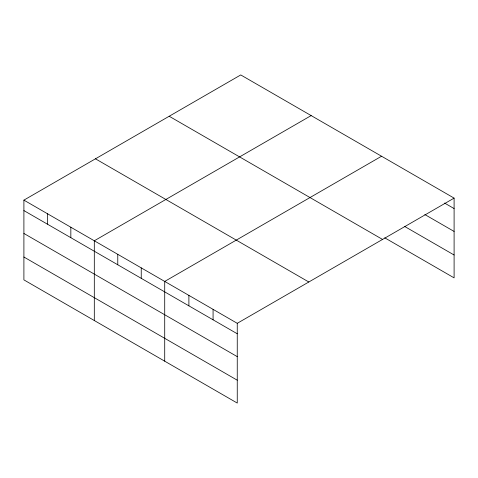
<?xml version="1.0" encoding="UTF-8"?>
<svg xmlns="http://www.w3.org/2000/svg" width="478" height="478" viewBox="0 0 478 478"><rect width="100%" height="100%" fill="white"/><g stroke="black" fill="none" stroke-linecap="round" stroke-linejoin="round"><path stroke-width="0.72" d="M454.1 198.119L240.745 74.938L23.9 200.133L23.9 279.881L237.255 403.062L237.255 323.313L454.1 198.119L454.1 277.867L384.742 237.823M311.154 115.586L94.309 240.781L94.309 320.535M381.558 156.234L164.713 281.428L164.713 361.183M444.558 203.06L454.1 208.569M424.828 214.538L454.1 231.436M404.466 226.345L454.1 255.001M169.188 116.25L382.543 239.43M95.457 158.816L308.812 281.996M23.9 200.133L237.255 323.313M23.9 210.583L237.255 333.764M23.9 233.455L237.255 356.636M23.9 257.015L237.255 380.195M213.074 309.35L213.074 319.806M188.894 295.392L188.894 305.842M141.243 267.883L141.243 278.333M117.773 254.332L117.773 264.782M70.84 227.229L70.84 237.686M47.37 213.684L47.37 224.134"/></g></svg>
